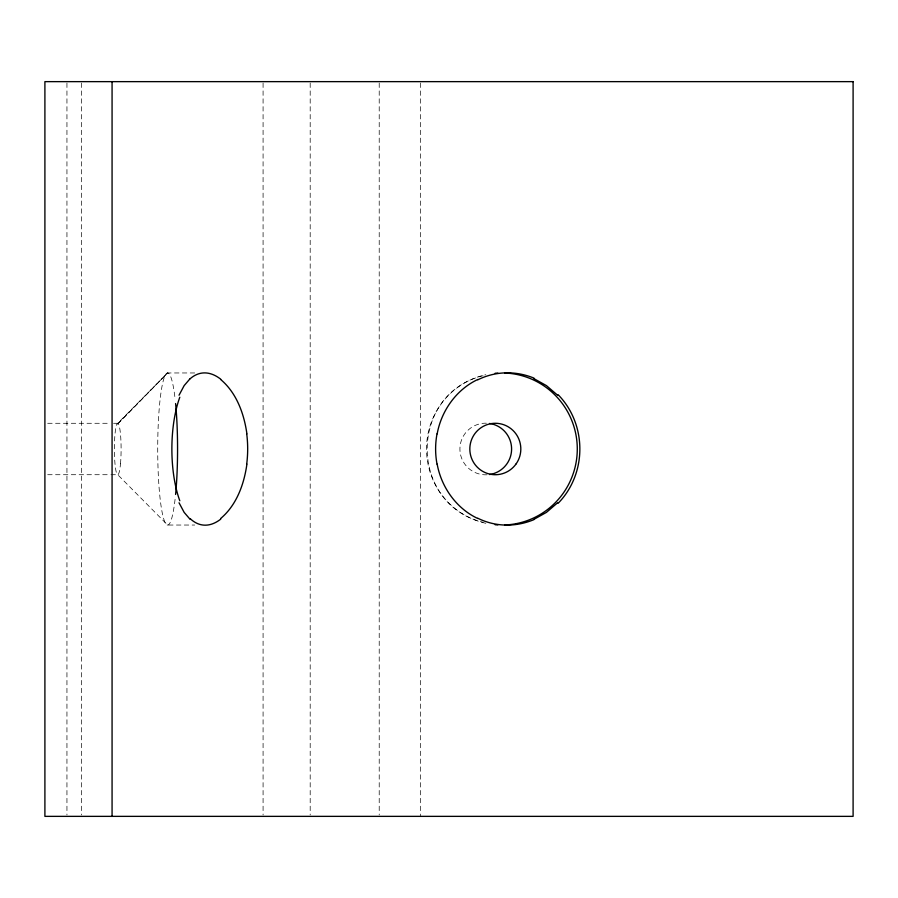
<?xml version="1.0" encoding="UTF-8"?>
<svg xmlns="http://www.w3.org/2000/svg" width="898" height="898" viewBox="0 0 898 898"><rect width="100%" height="100%" fill="white"/><g stroke="black" fill="none" stroke-linecap="round" stroke-linejoin="round"><path stroke-width="0.67" stroke-dasharray="4.49 3.37" d="M483.079 375.712C408.601 393.863 408.601 504.137 483.079 522.288M194.698 372.962L167.634 372.962L116.504 425.091L167.634 372.962L117.739 423.284L110.937 423.284M47.684 423.284L109.578 423.284M47.684 474.716L109.578 474.716M110.937 474.716L117.739 474.716L167.634 525.038L194.698 525.038M420.331 83.043L420.331 816.361M379.214 83.031L379.214 814.969M310.192 83.031L310.192 814.969M263.08 83.031L263.08 814.969M81.639 83.031L81.639 814.969M66.946 83.031L66.946 814.969M175.076 499.322A76.038 9.923 -90 0 1 160.764 503.868A76.038 9.923 -90 0 1 160.764 394.132A76.038 9.923 -90 0 1 175.076 398.678M485.818 523.287A76.038 75.387 -90 0 1 426.505 449A76.038 75.387 -90 0 1 485.818 374.713M487.019 474.795A25.829 25.829 0 0 1 459.911 449A25.829 25.829 0 0 1 487.019 423.205M120.489 463.806A25.716 3.356 -90 0 0 118.042 423.385A25.716 3.356 -90 0 0 114.697 459.81A25.716 3.356 -90 0 0 120.489 463.806"/><path stroke-width="1.35" d="M246.905 464.143C244.088 484.224 236.623 505.08 220.695 518.483M437.169 433.857C441.356 410.813 456.341 389.586 477.725 379.517M179.028 395.232L184.146 385.624L190.163 378.608M557.624 502.768L546.444 512.376L533.861 519.392M533.861 378.608L546.444 385.624L557.624 395.232M477.725 518.483C456.341 508.414 441.356 487.187 437.169 464.143M220.695 379.517C236.623 392.92 244.088 413.776 246.905 433.857M190.163 519.392L184.146 512.376L179.028 502.768M112.07 81.639L112.07 816.361M175.593 403.539A76.038 9.923 -90 0 1 175.593 494.461M504.609 373.007A76.038 75.387 -90 0 1 577.279 449A76.038 75.387 -90 0 1 504.609 524.993M497.829 524.926A76.038 75.387 -90 0 1 495.124 524.735M495.124 373.265A76.038 75.387 -90 0 1 497.829 373.074M179.802 500.77A74.489 28.208 -90 0 1 179.802 397.23M220.762 519.111A86.253 40.578 -83.9 0 1 190.331 518.786M246.726 433.936A67.878 38.491 -89.9 0 1 246.703 464.053M190.196 378.709A86.253 41.106 83.3 0 1 220.728 379.203M558.096 394.693A74.489 68.944 -90 0 1 558.096 503.307M477.837 379.798A86.253 75.679 78.7 0 1 533.996 378.114M437.034 464.176A67.878 55.912 89.9 0 1 437.023 433.824M533.928 519.639A86.253 75.309 -77.9 0 1 477.826 518.258M489.567 423.452A25.829 25.829 0 0 1 489.567 474.548M853.1 81.639L44.9 81.639L44.9 816.361L853.1 816.361L853.1 81.639M516.17 463.806A25.716 25.492 -90 0 0 497.615 423.385A25.716 25.492 -90 0 0 472.191 459.81A25.716 25.492 -90 0 0 516.17 463.806"/></g></svg>
